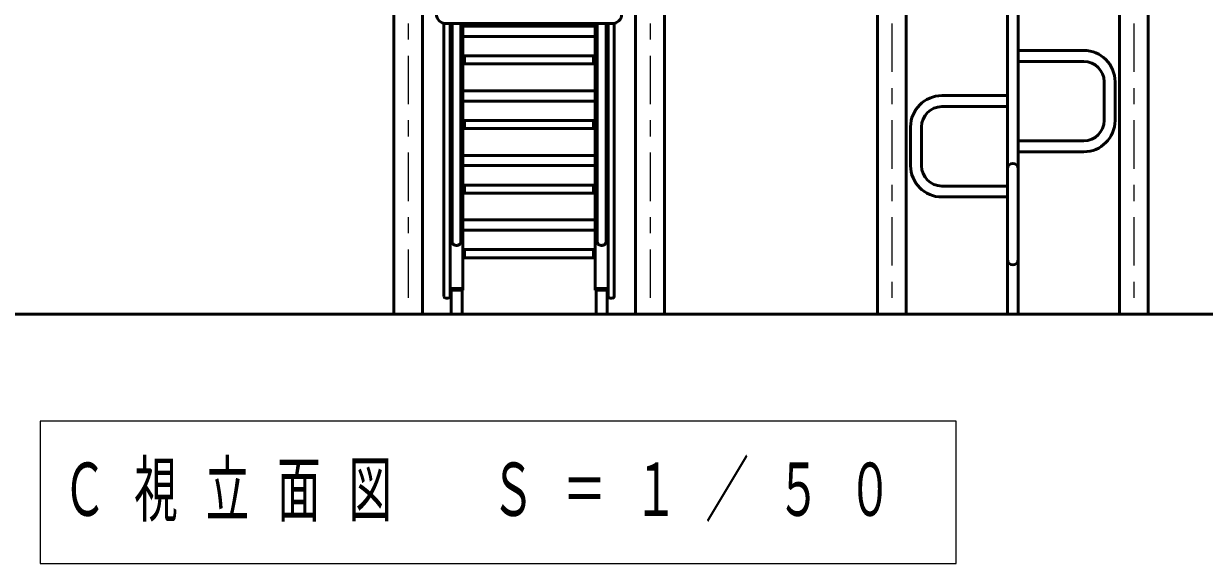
# Model space of a CAD drawing. Units: millimetres on the paper, scale 1:50. Extents: x -385 to 0, y -594 to 267.
# Drawn here: x -286.1 to -212.9, y -150.7 to -117.2 of the extents above; entities that cross this region are included whole.
import ezdxf

# ---------------------------------------------------------------- set-up
doc = ezdxf.new("R2010")
doc.units = ezdxf.units.MM
doc.linetypes.add('USER2', pattern=[6, 3, -1, 1, -1])
doc.layers.add('LY_1', color=140, linetype='Continuous', lineweight=50)
doc.styles.add('ＭＳ ゴシック', font='')
doc.styles.get('ＭＳ ゴシック').set_extended_font_data('MS Gothic')

msp = doc.modelspace()

# ---------------------------------------------------------------- linework, layer by layer
at = {"layer": 'LY_1', "color": 7, "linetype": 'USER2', "lineweight": 13}
for p, q in [((-232.249, -75.208), (-232.249, -135.218)), ((-217.249, -75.208), (-217.249, -135.218)), ((-262.249, -95.208), (-262.249, -135.218)), ((-247.249, -95.208), (-247.249, -135.218))]:
    msp.add_line(p, q, dxfattribs=at)
at = {"layer": 'LY_1'}
for p, q in [((-233.14, -135.218), (-233.14, -76.928)), ((-231.358, -135.218), (-231.358, -76.928)), ((-218.14, -135.218), (-218.14, -76.928)), ((-216.358, -135.218), (-216.358, -76.928)), ((-263.14, -95.638), (-263.14, -135.218)), ((-261.358, -95.638), (-261.358, -135.218)), ((-248.14, -95.638), (-248.14, -135.218)), ((-246.358, -95.638), (-246.358, -135.218)), ((-225.089, -135.218), (-225.089, -107.218)), ((-224.409, -135.218), (-224.409, -107.218)), ((-260.029, -134.118), (-260.029, -117.218)), ((-259.899, -117.218), (-249.599, -117.218)), ((-259.649, -134.118), (-259.649, -117.218)), ((-259.521, -130.738), (-259.521, -117.218)), ((-258.977, -130.738), (-258.977, -117.218)), ((-258.849, -133.738), (-258.849, -117.218)), ((-250.649, -117.379), (-258.849, -117.379)), ((-250.649, -133.738), (-250.649, -117.218)), ((-250.521, -130.738), (-250.521, -117.218)), ((-249.977, -130.738), (-249.977, -117.218)), ((-249.849, -134.118), (-249.849, -117.218)), ((-249.469, -134.118), (-249.469, -117.218)), ((-250.649, -118.017), (-258.849, -118.017)), ((-258.749, -119.718), (-258.749, -119.218)), ((-254.749, -119.218), (-258.749, -119.218)), ((-254.749, -119.218), (-250.749, -119.218)), ((-250.749, -119.718), (-250.749, -119.218)), ((-220.349, -118.878), (-224.409, -118.878)), ((-254.749, -119.718), (-258.749, -119.718)), ((-254.749, -119.718), (-250.749, -119.718)), ((-220.349, -119.558), (-224.409, -119.558)), ((-219.089, -123.218), (-219.089, -120.818)), ((-218.409, -123.218), (-218.409, -120.818)), ((-250.649, -121.379), (-258.849, -121.379)), ((-250.649, -122.017), (-258.849, -122.017)), ((-229.149, -121.678), (-225.089, -121.678)), ((-229.149, -122.358), (-225.089, -122.358)), ((-258.749, -123.718), (-258.749, -123.218)), ((-254.749, -123.218), (-258.749, -123.218)), ((-254.749, -123.718), (-258.749, -123.718)), ((-254.749, -123.218), (-250.749, -123.218)), ((-254.749, -123.718), (-250.749, -123.718)), ((-250.749, -123.718), (-250.749, -123.218)), ((-231.089, -126.018), (-231.089, -123.618)), ((-230.409, -126.018), (-230.409, -123.618)), ((-224.409, -124.478), (-220.349, -124.478)), ((-224.409, -125.158), (-220.349, -125.158)), ((-250.649, -125.379), (-258.849, -125.379)), ((-250.649, -126.017), (-258.849, -126.017)), ((-258.749, -127.718), (-258.749, -127.218)), ((-254.749, -127.218), (-258.749, -127.218)), ((-254.749, -127.218), (-250.749, -127.218)), ((-250.749, -127.718), (-250.749, -127.218)), ((-225.089, -127.278), (-229.149, -127.278)), ((-254.749, -127.718), (-258.749, -127.718)), ((-254.749, -127.718), (-250.749, -127.718)), ((-225.089, -127.958), (-229.149, -127.958)), ((-250.649, -129.379), (-258.849, -129.379)), ((-250.649, -130.017), (-258.849, -130.017)), ((-258.749, -131.718), (-258.749, -131.218)), ((-254.749, -131.218), (-258.749, -131.218)), ((-254.749, -131.718), (-258.749, -131.718)), ((-254.749, -131.218), (-250.749, -131.218)), ((-254.749, -131.718), (-250.749, -131.718)), ((-250.749, -131.718), (-250.749, -131.218)), ((-259.649, -133.618), (-258.849, -133.618)), ((-259.649, -133.738), (-258.849, -133.738)), ((-259.589, -135.218), (-259.589, -133.738)), ((-258.909, -135.218), (-258.909, -133.738)), ((-249.849, -133.618), (-250.649, -133.618)), ((-249.849, -133.738), (-250.649, -133.738)), ((-250.589, -135.218), (-250.589, -133.738)), ((-249.909, -135.218), (-249.909, -133.738)), ((-259.929, -134.218), (-259.749, -134.218)), ((-249.569, -134.218), (-249.749, -134.218))]:
    msp.add_line(p, q, dxfattribs=at)
at = {"layer": 'LY_1', "color": 7}
msp.add_line((-151.062, -135.218), (-354.604, -135.218), dxfattribs=at)
at = {"layer": 'LY_1', "color": 7, "lineweight": 13}
for p, q in [((-285.064, -141.856), (-285.064, -150.656)), ((-228.264, -141.856), (-285.064, -141.856)), ((-228.264, -150.656), (-228.264, -141.856)), ((-285.064, -150.656), (-228.264, -150.656))]:
    msp.add_line(p, q, dxfattribs=at)
at = {"layer": 'LY_1'}
for points in [[(-258.977, -130.738), (-258.979, -130.767), (-258.986, -130.795), (-258.997, -130.822), (-259.013, -130.848), (-259.033, -130.872), (-259.056, -130.893), (-259.083, -130.912), (-259.113, -130.928), (-259.145, -130.941), (-259.178, -130.95), (-259.213, -130.955), (-259.249, -130.957), (-259.284, -130.955), (-259.319, -130.95), (-259.353, -130.941), (-259.385, -130.928), (-259.414, -130.912), (-259.441, -130.893), (-259.464, -130.872), (-259.484, -130.848), (-259.5, -130.822), (-259.511, -130.795), (-259.518, -130.767), (-259.521, -130.738)], [(-250.521, -130.738), (-250.518, -130.767), (-250.511, -130.795), (-250.5, -130.822), (-250.484, -130.848), (-250.464, -130.872), (-250.441, -130.893), (-250.414, -130.912), (-250.385, -130.928), (-250.353, -130.941), (-250.319, -130.95), (-250.284, -130.955), (-250.249, -130.957), (-250.213, -130.955), (-250.178, -130.95), (-250.145, -130.941), (-250.113, -130.928), (-250.083, -130.912), (-250.056, -130.893), (-250.033, -130.872), (-250.013, -130.848), (-249.997, -130.822), (-249.986, -130.795), (-249.979, -130.767), (-249.977, -130.738)]]:
    msp.add_lwpolyline(points, dxfattribs=at)
for centre, radius, start, end in [((-259.899, -116.618), 0.6, 180, 270), ((-249.599, -116.618), 0.6, 270, 0), ((-220.349, -120.818), 1.94, 0, 90), ((-220.349, -120.818), 1.26, 0, 90), ((-229.149, -123.618), 1.94, 90, 180), ((-229.149, -123.618), 1.26, 90, 180), ((-220.349, -123.218), 1.94, 270, 0), ((-220.349, -123.218), 1.26, 270, 0), ((-224.749, -126.218), 0.34, 0, 180), ((-229.149, -126.018), 1.94, 180, 270), ((-229.149, -126.018), 1.26, 180, 270), ((-224.749, -131.818), 0.34, 180, 0), ((-259.929, -134.118), 0.1, 180, 270), ((-259.749, -134.118), 0.1, 270, 0), ((-249.749, -134.118), 0.1, 180, 270), ((-249.569, -134.118), 0.1, 270, 0)]:
    msp.add_arc(centre, radius, start, end, dxfattribs=at)

# ---------------------------------------------------------------- texts
at = {"layer": 'LY_1', "color": 7, "insert": (-283.664, -146.256), "char_height": 3.299, "attachment_point": 4, "style": 'ＭＳ ゴシック'}
msp.add_mtext('\\T1.64;\\W0.6;Ｃ視立面図\u3000Ｓ＝１／５０', dxfattribs=at)

doc.saveas('drawing.dxf')
